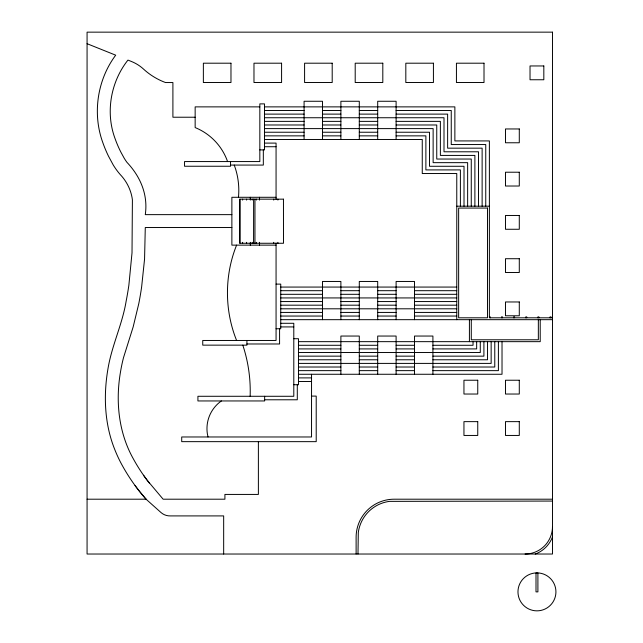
<?xml version="1.0" encoding="UTF-8"?>
<svg xmlns="http://www.w3.org/2000/svg" width="643" height="643" viewBox="0 0 643 643"><rect width="100%" height="100%" fill="white"/><g stroke="black" fill="none" stroke-linecap="round" stroke-linejoin="round"><path stroke-width="0.96" d="M552.482 536.776L552.128 537.821A29.289 29.289 0 0 1 536.278 553.671L535.225 554.025M236.6 245.136C224.407 275.381 224.407 310.231 236.6 340.469M259.828 106.875L195.15 106.875L195.15 127.579A57.026 57.026 0 0 1 227.574 161.57M264.498 106.875L454.866 106.875L454.866 140.921L489.379 140.921L489.379 317.803L552.482 317.803M264.498 110.492L304.083 110.492M322.481 110.492L340.886 110.492M359.292 110.492L377.698 110.492M396.104 110.492L451.249 110.492L451.249 144.546L485.754 144.546L485.754 206.194M264.498 114.116L304.083 114.116M322.481 114.116L340.886 114.116M359.292 114.116L377.698 114.116M396.104 114.116L447.624 114.116L447.624 148.163L482.129 148.163L482.129 206.194M195.15 117.227L172.903 117.227L172.903 82.545L165.54 82.545A66.55 66.55 0 0 1 143.558 69.114A39.601 39.601 0 0 0 131.485 61.503L127.941 60.088C110.749 81.806 105.348 112.236 114.96 138.325A114.406 114.124 72.5 0 0 120.948 152.278L124.163 158.146A54.567 54.309 49.8 0 0 126.912 162.293C140.359 176.544 148.187 194.588 145.286 214.641L231.874 214.641M264.498 117.741L444 117.741L444 151.788L478.513 151.788L478.513 206.194M264.498 121.366L304.083 121.366M322.481 121.366L340.886 121.366M359.292 121.366L377.698 121.366M396.104 121.366L440.375 121.366L440.375 155.413L474.888 155.413L474.888 206.194M264.498 124.983L304.083 124.983M322.481 124.983L340.886 124.983M359.292 124.983L377.698 124.983M396.104 124.983L436.75 124.983L436.75 159.038L471.263 159.038L471.263 206.194M264.498 128.608L433.133 128.608L433.133 162.655L467.638 162.655L467.638 206.194M264.498 132.233L304.083 132.233M322.481 132.233L340.886 132.233M359.292 132.233L377.698 132.233M396.104 132.233L429.508 132.233L429.508 166.28L464.013 166.28L464.013 206.194M264.498 135.858L304.083 135.858M322.481 135.858L340.886 135.858M359.292 135.858L377.698 135.858M396.104 135.858L425.883 135.858L425.883 169.905L460.396 169.905L460.396 206.194M264.498 139.475L422.258 139.475L422.258 173.53L456.771 173.53L456.771 319.675M264.498 143.1L276.064 143.1L276.064 199.282M264.498 146.725L276.064 146.725M259.828 149.899L264.498 149.899L264.498 103.885L259.828 103.885L259.828 161.57L184.533 161.57L184.533 166.248L230.54 166.248L230.54 161.57M230.54 165.074L263.333 165.074L263.333 149.899M276.064 197.288L231.874 197.288L231.874 245.136L276.064 245.136M283.491 199.161L239.831 199.161L239.831 243.263L283.491 243.263L283.459 199.161M456.771 206.194L489.379 206.194M231.874 227.526L145.286 227.526L144.562 259.081L141.621 287.035A349.221 348.61 -20.1 0 1 138.784 303.649L133.157 326.933L123.496 357.693A170.114 168.297 19.2 0 0 120.402 372.506C115.467 401.594 118.65 432.618 133.222 458.636A174.269 174.092 -50.2 0 0 147.408 480.538L163.137 499.201L224.913 499.201L224.913 494.427L258.382 494.427L258.382 441.653M276.064 284.118L280.742 284.118L280.742 328.75L276.064 328.75M280.742 287.067L456.771 287.067M280.742 290.692L322.481 290.692M340.886 290.692L359.292 290.692M377.698 290.692L396.104 290.692M414.51 290.692L456.771 290.692M280.742 294.309L322.481 294.309M340.886 294.309L359.292 294.309M377.698 294.309L396.104 294.309M414.51 294.309L456.771 294.309M280.742 297.934L456.771 297.934M280.742 301.559L322.481 301.559M340.886 301.559L359.292 301.559M377.698 301.559L396.104 301.559M414.51 301.559L456.771 301.559M280.742 305.184L322.481 305.184M340.886 305.184L359.292 305.184M377.698 305.184L396.104 305.184M414.51 305.184L456.771 305.184M280.742 308.801L456.771 308.801M280.742 312.426L322.481 312.426M340.886 312.426L359.292 312.426M377.698 312.426L396.104 312.426M414.51 312.426L456.771 312.426M280.742 316.051L322.481 316.051M340.886 316.051L359.292 316.051M377.698 316.051L396.104 316.051M414.51 316.051L456.771 316.051M489.379 316.886L490.296 316.886L490.296 317.803M280.742 319.675L552.482 319.675M280.742 323.292L293.795 323.292L293.795 396.281L197.923 396.281L197.923 400.951L264.643 400.951L264.643 396.281M280.742 326.917L293.795 326.917M293.795 338.716L298.473 338.716L298.473 384.723L293.795 384.723M298.473 341.658L540.216 341.658L540.216 319.675M246.92 343.981L279.576 343.981L279.576 328.75M298.473 345.283L340.886 345.283M359.292 345.283L377.698 345.283M396.104 345.283L414.51 345.283M432.916 345.283L473.039 345.283L473.039 341.658M298.473 348.908L340.886 348.908M359.292 348.908L377.698 348.908M396.104 348.908L414.51 348.908M432.916 348.908L476.656 348.908L476.656 341.658M298.473 352.525L480.281 352.525L480.281 341.658M298.473 356.15L340.886 356.15M359.292 356.15L377.698 356.15M396.104 356.15L414.51 356.15M432.916 356.15L483.906 356.15L483.906 341.658M298.473 359.775L340.886 359.775M359.292 359.775L377.698 359.775M396.104 359.775L414.51 359.775M432.916 359.775L487.531 359.775L487.531 341.658M298.473 363.399L491.148 363.399L491.148 341.658M298.473 367.016L340.886 367.016M359.292 367.016L377.698 367.016M396.104 367.016L414.51 367.016M432.916 367.016L494.772 367.016L494.772 341.658M298.473 370.641L340.886 370.641M359.292 370.641L377.698 370.641M396.104 370.641L414.51 370.641M432.916 370.641L498.397 370.641L498.397 341.658M298.473 374.266L502.022 374.266L502.022 341.658M298.473 377.891L311.542 377.891M298.473 381.508L311.542 381.508M311.542 396.096L316.211 396.096L316.211 441.653L181.712 441.653L181.712 436.975L311.542 436.975L311.542 374.266M264.643 399.785L297.299 399.785L297.299 384.723M87.07 499.201L146.065 499.201L160.927 512.479A13.535 13.535 0 0 0 170.347 515.911L223.668 515.911L223.668 554.025M552.482 499.201L394.304 499.201A38.033 38.033 0 0 0 356.118 537.226L356.118 554.025M552.482 501.066L389.562 501.363A36.161 36.161 0 0 0 358.304 532.5L357.99 554.025M87.07 43.7L115.7 55.177C97.238 79.828 92.262 113.682 102.816 142.609A127.258 126.936 72.5 0 0 105.066 148.533L105.886 150.478A127.113 126.518 49.8 0 0 108.522 156.233L113.112 164.761A67.362 67.033 50.9 0 0 116.504 169.881L117.235 170.869A67.362 67.033 50.9 0 0 120.345 174.679C126.856 181.527 131.196 190.416 132.402 199.796L132.016 252.844L128.873 285.171A336.49 335.903 -20.1 0 1 126.141 301.181C122.548 323.099 112.855 343.354 108.635 365.095C103.218 393.307 104.045 423.303 115.009 450.14A135.231 135.094 -50.2 0 0 121.873 464.744A187.434 187.25 -50.2 0 0 139.298 491.107L146.065 499.201A187.105 187.105 0 0 1 135.046 485.513M208.011 436.975L207.335 433.639A33.846 33.846 0 0 1 221.377 400.951M550.995 317.803L550.995 316.886L550.078 316.886L550.078 317.803M538.858 317.803L538.858 316.886L537.934 316.886L537.934 317.803M538.344 319.675L538.344 339.785L471.287 339.785L471.287 319.675M537.902 572.953L537.902 591.873L536.005 591.873L536.005 572.953M526.721 317.803L526.721 316.886L525.797 316.886L525.797 317.803M514.577 317.803L514.577 316.886L513.661 316.886L513.661 317.803M502.44 317.803L502.44 316.886L501.516 316.886L501.516 317.803M469.414 319.675L469.414 341.658M432.916 374.266L432.916 336.048L414.51 336.048L414.51 374.266M414.51 319.675L414.51 281.457L396.104 281.457L396.104 319.675M396.104 139.475L396.104 101.264L377.698 101.264L377.698 139.475M396.104 374.266L396.104 336.048L377.698 336.048L377.698 374.266M377.698 319.675L377.698 281.457L359.292 281.457L359.292 319.675M359.292 139.475L359.292 101.264L340.886 101.264L340.886 139.475M359.292 374.266L359.292 336.048L340.886 336.048L340.886 374.266M340.886 319.675L340.886 281.457L322.481 281.457L322.481 319.675M322.481 139.475L322.481 101.264L304.083 101.264L304.083 139.475M277.897 199.161L277.897 200.086M277.897 242.339L277.897 243.263M276.064 243.142L276.064 340.469L202.746 340.469L202.746 345.146L246.92 345.146L246.92 340.469M273.733 199.161L273.733 200.086M273.733 242.339L273.733 243.263M259.507 197.288L259.507 200.094M259.507 242.331L259.507 245.136M256.34 199.161L256.34 200.086M256.34 242.339L256.34 243.263M254.958 199.161L254.958 243.263M253.631 199.161L253.583 243.263M252.201 199.161L252.201 200.086M252.201 242.339L252.201 243.263M250.304 197.288L250.304 200.094M250.304 242.331L250.304 245.136M246.599 199.161L246.599 200.086M246.599 242.339L246.599 243.263M242.612 199.161L242.612 200.086M242.612 242.339L242.612 243.263M239.887 199.161L239.887 243.263M234.237 165.074A72.595 72.595 0 0 1 238.473 197.288M242.805 345.146A146.122 146.122 0 0 1 250.143 396.281M552.482 526.609A27.416 27.416 0 0 1 525.066 554.025M149.409 483.126A174.221 174.221 0 0 1 143.542 475.249M536.953 572.889L534.47 573.05A18.977 18.977 0 0 0 520.943 602.065A18.977 18.977 0 0 0 552.956 602.065A18.977 18.977 0 0 0 539.429 573.05L536.953 572.889M552.482 32.15L87.07 32.15L87.07 554.025L552.482 554.025L552.482 32.15M230.974 63.199L203.365 63.199L203.365 82.521L230.974 82.521L230.974 63.199M281.586 63.199L253.977 63.199L253.977 82.521L281.586 82.521L281.586 63.199M332.198 63.199L304.589 63.199L304.589 82.521L332.198 82.521L332.198 63.199M382.81 63.199L355.201 63.199L355.201 82.521L382.81 82.521L382.81 63.199M433.422 63.199L405.821 63.199L405.821 82.521L433.422 82.521L433.422 63.199M484.01 63.199L456.434 63.199L456.434 82.521L484.01 82.521L484.01 63.199M543.825 65.956L530.025 65.956L530.025 79.756L543.825 79.756L543.825 65.956M519.287 128.962L505.478 128.962L505.478 142.77L519.287 142.77L519.287 128.962M519.287 172.22L505.478 172.22L505.478 186.02L519.287 186.02L519.287 172.22M487.507 208.067L458.644 208.067L458.644 317.803L487.507 317.803L487.507 208.067M519.287 215.469L505.478 215.469L505.478 229.27L519.287 229.27L519.287 215.469M519.287 258.719L505.478 258.719L505.478 272.519L519.287 272.519L519.287 258.719M519.287 301.969L505.478 301.969L505.478 315.777L519.287 315.777L519.287 301.969M477.749 380.23L463.949 380.23L463.949 394.03L477.749 394.03L477.749 380.23M519.287 380.23L505.478 380.23L505.478 394.03L519.287 394.03L519.287 380.23M477.749 421.639L463.949 421.639L463.949 435.448L477.749 435.448L477.749 421.639M519.287 421.639L505.478 421.639L505.478 435.448L519.287 435.448L519.287 421.639"/></g></svg>
